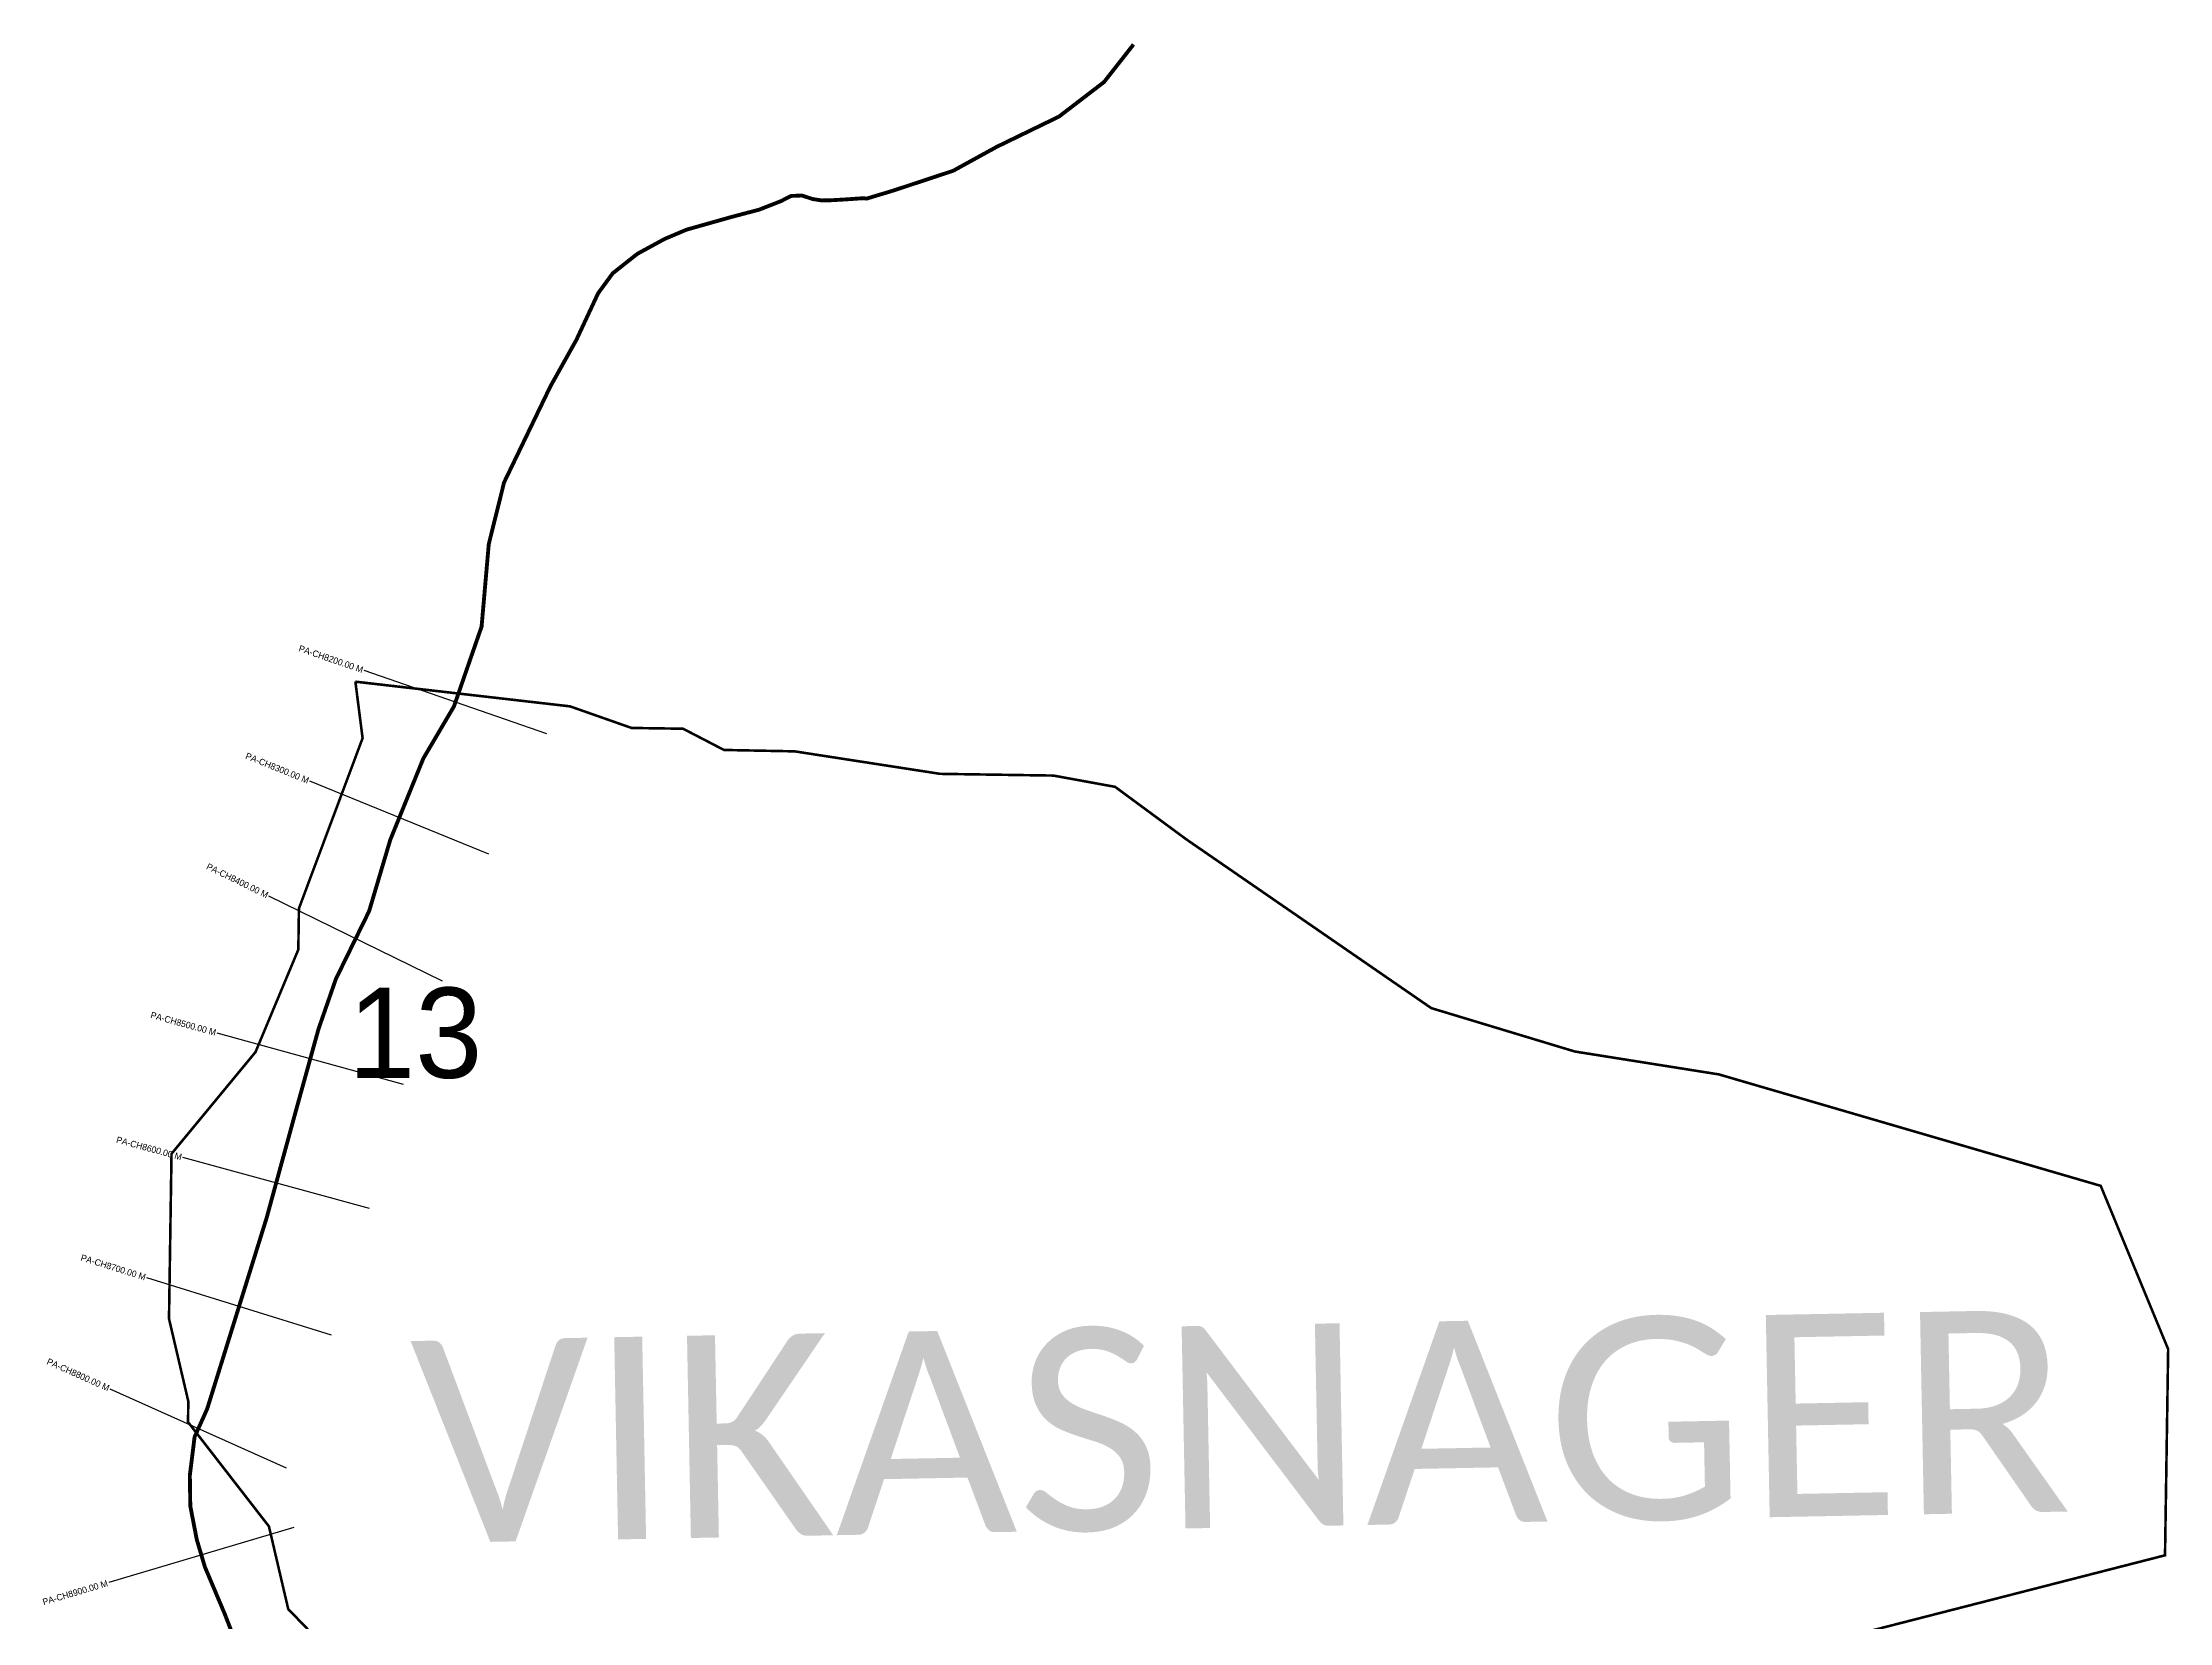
# Model space of a CAD drawing. Header units: metres. Extents: x 260157 to 261808, y 2218563 to 2221978.
# Drawn here: x 260157 to 261808, y 2220752 to 2221978 of the extents above; entities that cross this region are included whole.
import ezdxf
from ezdxf.enums import TextEntityAlignment as Align

# ---------------------------------------------------------------- set-up
doc = ezdxf.new("R2010")
doc.units = ezdxf.units.M
for name, color, linetype in [('CS', 134, 'Continuous'), ('CSMark', 6, 'Continuous'), ('NATURALLY PROTECTED', 3, 'Continuous'), ('VILLAGE NAME', 250, 'Continuous')]:
    doc.layers.add(name, color=color, linetype=linetype)

msp = doc.modelspace()

# ---------------------------------------------------------------- linework, layer by layer
at = {"color": 6, "const_width": 2}
for points in [[(260363.7098289722, 2220745.896812428), (260347.9770342509, 2220762.166220771), (260332.9760904643, 2220826.368061964), (260270.1914358968, 2220907.328677292), (260270.4353862085, 2220923.306154909), (260255.4351750055, 2220987.555976516), (260257.3889752491, 2221115.519738695), (260322.5673502702, 2221194.478573364), (260355.7915026417, 2221273.973289071), (260356.2517597827, 2221304.11773988), (260356.2801358484, 2221305.976224719), (260405.6848149288, 2221438.068227124), (260400.086437678, 2221481.926440004)], [(260400.086437678, 2221481.926440004), (260566.6696803803, 2221462.767905576), (260614.405410748, 2221446.009864027), (260654.3970852026, 2221445.399255665), (260686.1320803307, 2221428.933511132), (260740.9495824314, 2221427.847998869), (260853.8195764392, 2221410.3919912), (260941.7916641567, 2221409.04879932), (260989.6737261787, 2221400.303120494), (261045.0566263857, 2221359.480511278), (261235.0244791937, 2221228.586415026), (261346.5221305424, 2221194.873629447), (261458.2157517896, 2221177.139054068), (261754.589204473, 2221090.637919405), (261806.9298182745, 2220963.867155865), (261804.4873848241, 2220803.900458039), (261451.1338669172, 2220713.312399033)]]:
    msp.add_lwpolyline(points, dxfattribs=at)
at = {"layer": 'CS'}
for p, q in [((260548.5939739169, 2221441.504426578), (260406.8591478014, 2221490.608795691)), ((260503.6281479025, 2221348.13772147), (260364.6591895806, 2221404.596809515)), ((260467.66308585, 2221249.537543977), (260332.9591168853, 2221315.528761159)), ((260437.3618302599, 2221169.250015727), (260292.7860677295, 2221209.223117793)), ((260410.9308187806, 2221073.022929187), (260266.2442930724, 2221112.593237229)), ((260381.4238799497, 2220974.762977173), (260238.2000391417, 2221019.337986137)), ((260346.6649151383, 2220871.59892102), (260209.7857952277, 2220932.951235829)), ((260352.4273563033, 2220825.525927105), (260208.6613596025, 2220782.731789743))]:
    msp.add_line(p, q, dxfattribs=at)
at = {"layer": 'NATURALLY PROTECTED', "const_width": 3, "flags": 128}
msp.add_lwpolyline([(261003.9664566737, 2221976.451631485), (260981.0724186091, 2221947.265527543), (260946.1166320699, 2221920.471627196), (260897.9256603703, 2221897.069563149), (260863.9884827583, 2221878.415610945), (260817.8347289138, 2221863.15349504), (260796.921141704, 2221856.838259931), (260794.2057238573, 2221857.139772643), (260781.6466341806, 2221856.268214098), (260769.7854415749, 2221855.570645059), (260762.1108669947, 2221855.396425408), (260755.1334250854, 2221856.442433749), (260746.5866702665, 2221859.23201947), (260738.2141986153, 2221858.883350023), (260730.3645764675, 2221854.873306165), (260713.4449677975, 2221848.248126382), (260691.5869538411, 2221842.471720804), (260657.0502216302, 2221832.708515999), (260640.088953168, 2221825.525465101), (260618.9831086724, 2221814.01845277), (260599.7959078219, 2221798.850526318), (260588.4579469194, 2221783.333700274), (260571.6831920226, 2221747.370575655), (260551.4491455658, 2221711.106651718), (260515.4898652181, 2221636.577234087), (260503.613766815, 2221588.718382486), (260498.0267682486, 2221524.651119569), (260476.5593626199, 2221462.687610721), (260452.8144276126, 2221422.32365629), (260427.1733987561, 2221359.210573918), (260410.7506499942, 2221303.842786313), (260384.9173745732, 2221251.110847669), (260371.4555286635, 2221212.317631835), (260354.5359199936, 2221151.122346495), (260331.1468131204, 2221065.601440996), (260285.0634388456, 2220917.531077863), (260275.2951730526, 2220895.737741483), (260271.6153521334, 2220865.998193884), (260271.9639184689, 2220842.112840823), (260277.0223345331, 2220815.961021283), (260283.3018793715, 2220794.865023797), (260298.6533217315, 2220758.502828009), (260349.592928308, 2220627.662259035)], dxfattribs=at)

# ---------------------------------------------------------------- texts
at = {"insert": (260394.4985197856, 2221244.456613885), "char_height": 70, "attachment_point": 1}
msp.add_mtext_dynamic_manual_height_columns('13', width=95.17246124148369, gutter_width=1, heights=[0], dxfattribs=at)
at = {"layer": 'CSMark'}
for s, rotation, p in [('PA-CH8200.00 M', 340.8912344477559, (260405.9142489606, 2221490.936158151)), ('PA-CH8300.00 M', 337.8895081483333, (260363.7327298585, 2221404.973203436)), ('PA-CH8400.00 M', 333.899854657837, (260332.0610904256, 2221315.968702607)), ('PA-CH8500.00 M', 344.5446500474645, (260291.8222293127, 2221209.48960514)), ('PA-CH8600.00 M', 344.704217219784, (260265.2797162344, 2221112.857039283)), ('PA-CH8700.00 M', 342.7124906436592, (260237.2452135363, 2221019.635152864)), ('PA-CH8800.00 M', 335.8569992228328, (260208.8732677616, 2220933.360251261)), ('PA-CH8900.00 M', 16.57643806632701, (260207.7029196245, 2220782.446495493))]:
    msp.add_text(s, height=5, rotation=rotation, dxfattribs=at).set_placement(p, align=Align.MIDDLE_RIGHT)
at = {"layer": 'VILLAGE NAME', "insert": (260442.2151287679, 2220970.124403496), "char_height": 156.9652242048166, "attachment_point": 1, "rotation": 1.1028329887230701}
msp.add_mtext_dynamic_manual_height_columns('{\\fCalibri|b0|i0|c0|p34;VIKASNAGER}', width=132.3724743168264, gutter_width=784.8261210240832, heights=[0], dxfattribs=at)

doc.saveas('drawing.dxf')
